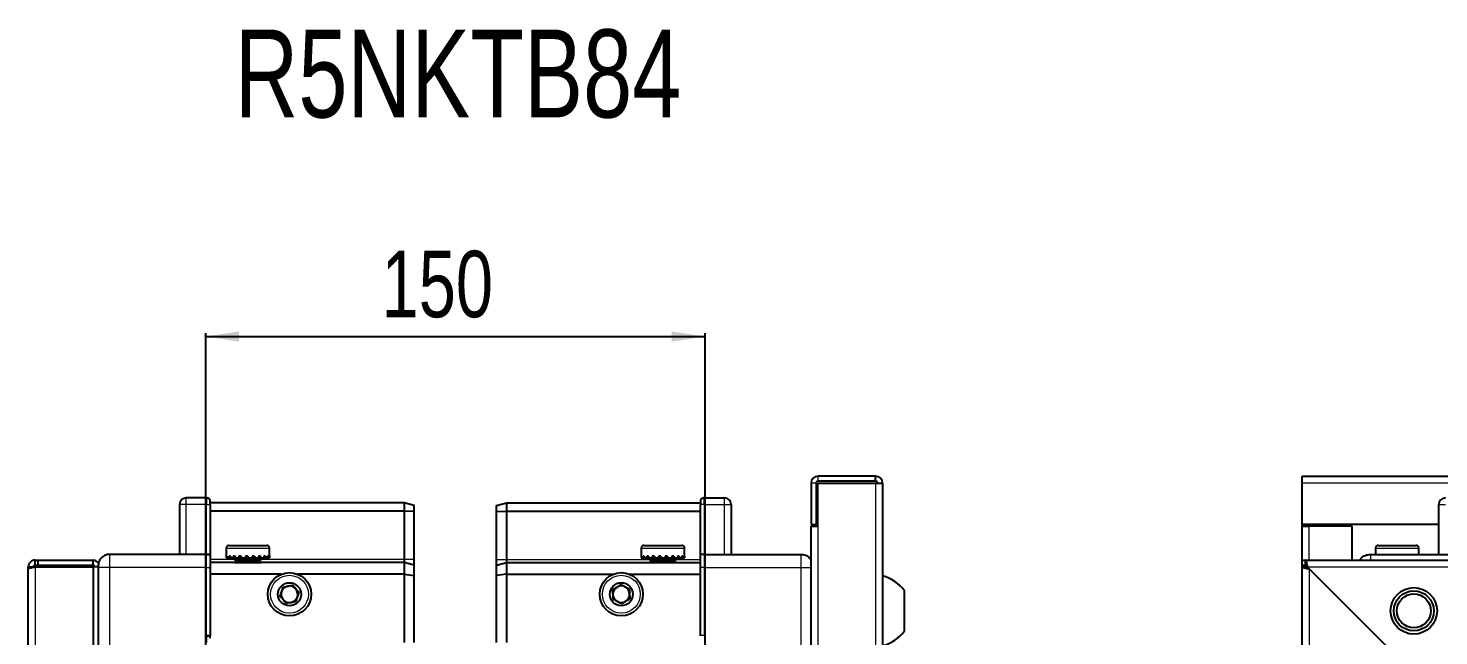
# Model space of a CAD drawing. Header units: millimetres. Extents: x 799 to 3115, y 853 to 1828.
# Drawn here: x 1856.7 to 2280.5, y 1645.4 to 1828.1 of the extents above; entities that cross this region are included whole.
import ezdxf

# ---------------------------------------------------------------- set-up
doc = ezdxf.new("R2010")
doc.units = ezdxf.units.MM
doc.layers.add('FORMAT', color=7, linetype='Continuous')
doc.styles.add('SLDTEXTSTYLE0', font='TXT', dxfattribs={"width": 0.75})
doc.dimstyles.new('SLDDIMSTYLE0', dxfattribs={"dimtxt": 20, "dimasz": 10, "dimexe": 0, "dimexo": 0.0625, "dimgap": 5, "dimtad": 2, "dimdec": 1, "dimrnd": 1e-09, "dimzin": 12, "dimdsep": 46, "dimtxsty": 'SLDTEXTSTYLE0', "dimsah": 1, "dimcen": 0.09, "dimadec": 0, "dimazin": 3, "dimtfac": 1, "dimtofl": 0, "dimtmove": 0, "dimatfit": 3, "dimfxl": 0, "dimfrac": 2, "dimtolj": 1, "dimtzin": 12, "dimarcsym": 0})

# ---------------------------------------------------------------- blocks, each defined once
blk = doc.blocks.new('_D_4')
at = {"layer": 'FORMAT'}
for p, q in [((1910.07, 1636.94), (1910.07, 1736.43)), ((1910.07, 1735.43), (2060.07, 1735.43)), ((2060.07, 1636.94), (2060.07, 1736.43))]:
    blk.add_line(p, q, dxfattribs=at)
for points in [[(1910.07, 1735.43), (1920.07, 1733.9), (1920.07, 1736.97)], [(2060.07, 1735.43), (2050.07, 1736.97), (2050.07, 1733.9)]]:
    blk.add_solid(points, dxfattribs=at)
at = {"layer": 'FORMAT', "insert": (1962.9, 1761.22), "char_height": 20, "attachment_point": 1, "style": 'SLDTEXTSTYLE0'}
blk.add_mtext('150', dxfattribs=at)

msp = doc.modelspace()

# ---------------------------------------------------------------- linework, layer by layer
at = {"color": 7, "linetype": 'Continuous', "lineweight": 25}
for p, q in [((2091.92, 1691.33), (2091.92, 1678.93)), ((2093.42, 1691.33), (2093.42, 1678.93)), ((2093.92, 1678.43), (2093.92, 1691.33)), ((2093.92, 1691.33), (2111.32, 1691.33)), ((2111.32, 1693.43), (2094.02, 1693.43)), ((2111.32, 1691.93), (2094.02, 1691.93)), ((2111.32, 1691.93), (2111.32, 1693.43)), ((2111.32, 1691.33), (2113.42, 1691.33)), ((2113.42, 1691.33), (2113.42, 1296.53)), ((2239.53, 1693.43), (3038.53, 1693.43)), ((2239.53, 1691.33), (2239.53, 1693.43)), ((2239.53, 1678.93), (2239.53, 1691.33)), ((1910.22, 1686.93), (1904.22, 1686.93)), ((1910.22, 1686.93), (1910.55, 1686.93)), ((1910.22, 1686.93), (1910.22, 1684.93)), ((1911.42, 1686.43), (1910.55, 1686.93)), ((2059.59, 1686.93), (2058.72, 1686.43)), ((2059.59, 1686.93), (2058.72, 1686.43)), ((2059.92, 1686.93), (2059.59, 1686.93)), ((2059.92, 1686.93), (2059.59, 1686.93)), ((2059.92, 1684.93), (2059.92, 1686.93)), ((2059.92, 1686.93), (2059.92, 1686.93)), ((2059.92, 1686.93), (2065.92, 1686.93)), ((1902.22, 1684.93), (1902.22, 1669.93)), ((1910.22, 1670.13), (1910.22, 1684.93)), ((1910.22, 1670.13), (1910.22, 1684.93)), ((1911.42, 1684.93), (1911.42, 1686.43)), ((1969.72, 1685.43), (1911.42, 1685.43)), ((1911.42, 1684.93), (1911.42, 1670.13)), ((1969.72, 1682.93), (1911.42, 1682.93)), ((1969.72, 1685.43), (1969.72, 1682.93)), ((1972.72, 1684.63), (1969.72, 1685.43)), ((1969.72, 1682.93), (1969.72, 1668.43)), ((1972.72, 1682.78), (1969.72, 1682.93)), ((1972.72, 1682.78), (1972.72, 1684.63)), ((1972.72, 1668.43), (1972.72, 1682.78)), ((1997.42, 1684.63), (2000.42, 1685.43)), ((1997.42, 1682.78), (1997.42, 1684.63)), ((1997.42, 1682.78), (2000.42, 1682.93)), ((1997.42, 1668.43), (1997.42, 1682.78)), ((2000.42, 1685.43), (2000.42, 1682.93)), ((2000.42, 1685.43), (2058.72, 1685.43)), ((2000.42, 1682.93), (2000.42, 1668.43)), ((2000.42, 1682.93), (2058.72, 1682.93)), ((2058.72, 1686.43), (2058.72, 1684.93)), ((2058.72, 1670.13), (2058.72, 1684.93)), ((2059.92, 1684.93), (2059.92, 1670.13)), ((2067.92, 1684.93), (2067.92, 1669.93)), ((2280.53, 1669.93), (2280.53, 1684.93)), ((2091.82, 1678.43), (2091.82, 1309.43)), ((2091.82, 1678.43), (2093.92, 1678.43)), ((2091.92, 1678.93), (2093.42, 1678.93)), ((2280.53, 1678.93), (2239.53, 1678.93)), ((2239.53, 1678.43), (2239.53, 1678.93)), ((2239.53, 1668.18), (2239.53, 1678.43)), ((2239.53, 1678.43), (2241.63, 1678.43)), ((2241.03, 1678.43), (2241.03, 1678.93)), ((2254.53, 1678.43), (2241.63, 1678.43)), ((2254.53, 1668.18), (2254.53, 1678.43)), ((1910.22, 1669.93), (1881.22, 1669.93)), ((1910.22, 1669.93), (1910.22, 1670.13)), ((1910.22, 1669.93), (1911.42, 1669.93)), ((1910.22, 1665.93), (1910.22, 1669.93)), ((1911.42, 1670.13), (1911.42, 1669.93)), ((1911.42, 1669.93), (1911.42, 1665.93)), ((1916.22, 1671.83), (1916.22, 1669.43)), ((1917.02, 1672.63), (1924.19, 1672.63)), ((1924.19, 1672.63), (1928.42, 1672.63)), ((1929.22, 1669.43), (1929.22, 1671.83)), ((2040.92, 1671.83), (2040.92, 1668.93)), ((2041.72, 1672.63), (2053.12, 1672.63)), ((2053.92, 1668.93), (2053.92, 1671.83)), ((2058.72, 1669.93), (2058.72, 1670.13)), ((2059.92, 1669.93), (2058.72, 1669.93)), ((2058.72, 1665.93), (2058.72, 1669.93)), ((2059.92, 1670.13), (2059.92, 1669.93)), ((2059.92, 1669.93), (2059.92, 1665.93)), ((2059.92, 1669.93), (2088.92, 1669.93)), ((2260.03, 1669.93), (2289.03, 1669.93)), ((2261.53, 1671.83), (2261.53, 1669.93)), ((2262.33, 1672.63), (2273.73, 1672.63)), ((2274.53, 1669.93), (2274.53, 1671.83)), ((1858.22, 1666.08), (1856.72, 1666.08)), ((1856.72, 1665.58), (1856.72, 1666.08)), ((1856.72, 1322.28), (1856.72, 1665.58)), ((1858.82, 1666.68), (1858.82, 1668.18)), ((1858.82, 1668.18), (1859.72, 1668.18)), ((1858.82, 1666.68), (1859.72, 1666.68)), ((1858.82, 1666.18), (1876.22, 1666.18)), ((1859.72, 1666.68), (1859.72, 1668.18)), ((1859.72, 1668.18), (1876.22, 1668.18)), ((1859.72, 1666.68), (1876.22, 1666.68)), ((1876.22, 1666.68), (1876.22, 1668.18)), ((1877.72, 1666.18), (1876.22, 1666.18)), ((1876.22, 1666.18), (1876.22, 1618.68)), ((1877.72, 1665.93), (1877.72, 1636.93)), ((1910.22, 1645.63), (1910.22, 1665.93)), ((1969.72, 1667.43), (1911.42, 1667.43)), ((1911.42, 1665.93), (1911.42, 1645.63)), ((1916.22, 1669.43), (1916.22, 1668.93)), ((1916.22, 1668.93), (1916.35, 1668.93)), ((1916.54, 1669.43), (1916.35, 1669.43)), ((1916.35, 1669.43), (1916.35, 1668.93)), ((1916.35, 1668.93), (1916.54, 1668.93)), ((1916.54, 1669.43), (1916.54, 1668.93)), ((1916.54, 1668.93), (1917.07, 1668.93)), ((1917.47, 1669.43), (1917.07, 1669.43)), ((1917.07, 1669.43), (1917.07, 1668.93)), ((1917.07, 1668.93), (1917.47, 1668.93)), ((1917.47, 1669.43), (1917.47, 1668.93)), ((1917.47, 1668.93), (1918.34, 1668.93)), ((1918.32, 1668.93), (1918.32, 1668.83)), ((1918.32, 1668.83), (1927.12, 1668.83)), ((1918.92, 1669.43), (1918.34, 1669.43)), ((1918.34, 1669.43), (1918.34, 1668.93)), ((1918.34, 1668.93), (1918.92, 1668.93)), ((1918.72, 1668.43), (1919.41, 1667.95)), ((1918.72, 1668.43), (1923.75, 1668.43)), ((1919.41, 1667.95), (1918.72, 1667.47)), ((1918.72, 1667.47), (1918.72, 1667.43)), ((1918.72, 1667.47), (1923.75, 1667.47)), ((1918.92, 1669.43), (1918.92, 1668.93)), ((1918.92, 1668.93), (1920.04, 1668.93)), ((1919.41, 1667.95), (1923.57, 1667.95)), ((1920.73, 1669.43), (1920.04, 1669.43)), ((1920.04, 1669.43), (1920.04, 1668.93)), ((1920.04, 1668.93), (1920.73, 1668.93)), ((1920.73, 1669.43), (1920.73, 1668.93)), ((1920.73, 1668.93), (1922, 1668.93)), ((1922.74, 1669.43), (1922, 1669.43)), ((1922, 1669.43), (1922, 1668.93)), ((1922, 1668.93), (1922.23, 1668.93)), ((1922.23, 1669.43), (1922.23, 1668.93)), ((1922.73, 1669.43), (1922.73, 1668.93)), ((1922.73, 1668.93), (1922.74, 1668.93)), ((1922.74, 1669.43), (1922.74, 1668.93)), ((1922.74, 1668.93), (1924.03, 1668.93)), ((1923.57, 1667.95), (1926.03, 1667.95)), ((1923.75, 1668.43), (1926.72, 1668.43)), ((1923.75, 1667.47), (1926.72, 1667.47)), ((1924.75, 1669.43), (1924.03, 1669.43)), ((1924.03, 1669.43), (1924.03, 1668.93)), ((1924.09, 1669.43), (1924.09, 1668.93)), ((1924.09, 1668.93), (1924.75, 1668.93)), ((1924.75, 1669.43), (1924.75, 1668.93)), ((1924.75, 1668.93), (1925.94, 1668.93)), ((1926.56, 1669.43), (1925.94, 1669.43)), ((1925.94, 1669.43), (1925.94, 1668.93)), ((1925.94, 1668.93), (1926.56, 1668.93)), ((1926.03, 1667.95), (1926.72, 1668.43)), ((1926.72, 1667.47), (1926.03, 1667.95)), ((1926.56, 1669.43), (1926.56, 1668.93)), ((1926.56, 1668.93), (1927.52, 1668.93)), ((1926.72, 1667.43), (1926.72, 1667.47)), ((1927.12, 1668.83), (1927.12, 1668.93)), ((1927.99, 1669.43), (1927.52, 1669.43)), ((1927.52, 1669.43), (1927.52, 1668.93)), ((1927.52, 1668.93), (1927.99, 1668.93)), ((1927.99, 1669.43), (1927.99, 1668.93)), ((1927.99, 1668.93), (1928.64, 1668.93)), ((1928.91, 1669.43), (1928.64, 1669.43)), ((1928.64, 1669.43), (1928.64, 1668.93)), ((1928.64, 1668.93), (1928.91, 1668.93)), ((1928.91, 1669.43), (1928.91, 1668.93)), ((1928.91, 1668.93), (1929.18, 1668.93)), ((1929.22, 1669.43), (1929.18, 1669.43)), ((1929.18, 1669.43), (1929.18, 1668.93)), ((1929.18, 1668.93), (1929.22, 1668.93)), ((1929.22, 1669.43), (1929.22, 1668.93)), ((1969.72, 1668.43), (1969.72, 1667.43)), ((1969.72, 1667.43), (1969.72, 1663.93)), ((1972.72, 1666.63), (1969.72, 1667.43)), ((1972.72, 1666.63), (1972.72, 1668.43)), ((1972.72, 1663.6), (1972.72, 1666.63)), ((1997.42, 1666.63), (1997.42, 1668.43)), ((1997.42, 1666.63), (2000.42, 1667.43)), ((1997.42, 1663.6), (1997.42, 1666.63)), ((2000.42, 1668.43), (2000.42, 1667.43)), ((2000.42, 1667.43), (2000.42, 1663.93)), ((2000.42, 1667.43), (2058.72, 1667.43)), ((2040.92, 1668.93), (2040.96, 1668.93)), ((2041.08, 1669.43), (2040.96, 1669.43)), ((2040.96, 1669.43), (2040.96, 1668.93)), ((2040.96, 1668.93), (2041.08, 1668.93)), ((2041.08, 1669.43), (2041.08, 1668.93)), ((2041.08, 1668.93), (2041.49, 1668.93)), ((2041.83, 1669.43), (2041.49, 1669.43)), ((2041.49, 1669.43), (2041.49, 1668.93)), ((2041.49, 1668.93), (2041.83, 1668.93)), ((2041.83, 1669.43), (2041.83, 1668.93)), ((2041.83, 1668.93), (2042.6, 1668.93)), ((2043.12, 1669.43), (2042.6, 1669.43)), ((2042.6, 1669.43), (2042.6, 1668.93)), ((2042.6, 1668.93), (2043.12, 1668.93)), ((2043.02, 1668.93), (2043.02, 1668.83)), ((2043.02, 1668.83), (2051.82, 1668.83)), ((2043.12, 1669.43), (2043.12, 1668.93)), ((2043.12, 1668.93), (2044.18, 1668.93)), ((2043.42, 1668.43), (2044.11, 1667.95)), ((2043.42, 1668.43), (2051.42, 1668.43)), ((2044.11, 1667.95), (2043.42, 1667.47)), ((2043.42, 1667.47), (2043.42, 1667.43)), ((2043.42, 1667.47), (2051.42, 1667.47)), ((2044.11, 1667.95), (2050.73, 1667.95)), ((2044.84, 1669.43), (2044.18, 1669.43)), ((2044.18, 1669.43), (2044.18, 1668.93)), ((2044.18, 1668.93), (2044.84, 1668.93)), ((2044.84, 1669.43), (2044.84, 1668.93)), ((2044.84, 1668.93), (2046.08, 1668.93)), ((2046.81, 1669.43), (2046.08, 1669.43)), ((2046.08, 1669.43), (2046.08, 1668.93)), ((2046.08, 1668.93), (2046.51, 1668.93)), ((2046.51, 1669.43), (2046.51, 1668.93)), ((2046.81, 1669.43), (2046.81, 1668.93)), ((2046.81, 1668.93), (2048.11, 1668.93)), ((2048.84, 1669.43), (2048.11, 1669.43)), ((2048.11, 1669.43), (2048.11, 1668.93)), ((2048.38, 1669.43), (2048.38, 1668.93)), ((2048.38, 1668.93), (2048.84, 1668.93)), ((2048.84, 1669.43), (2048.84, 1668.93)), ((2048.84, 1668.93), (2050.08, 1668.93)), ((2050.73, 1669.43), (2050.08, 1669.43)), ((2050.08, 1669.43), (2050.08, 1668.93)), ((2050.08, 1668.93), (2050.73, 1668.93)), ((2050.73, 1669.43), (2050.73, 1668.93)), ((2050.73, 1668.93), (2051.78, 1668.93)), ((2050.73, 1667.95), (2051.42, 1668.43)), ((2051.42, 1667.47), (2050.73, 1667.95)), ((2051.42, 1667.43), (2051.42, 1667.47)), ((2052.3, 1669.43), (2051.78, 1669.43)), ((2051.78, 1669.43), (2051.78, 1668.93)), ((2051.78, 1668.93), (2052.3, 1668.93)), ((2051.82, 1668.83), (2051.82, 1668.93)), ((2052.3, 1669.43), (2052.3, 1668.93)), ((2052.3, 1668.93), (2053.06, 1668.93)), ((2053.39, 1669.43), (2053.06, 1669.43)), ((2053.06, 1669.43), (2053.06, 1668.93)), ((2053.06, 1668.93), (2053.39, 1668.93)), ((2053.39, 1669.43), (2053.39, 1668.93)), ((2053.39, 1668.93), (2053.78, 1668.93)), ((2053.89, 1669.43), (2053.78, 1669.43)), ((2053.78, 1669.43), (2053.78, 1668.93)), ((2053.78, 1668.93), (2053.89, 1668.93)), ((2053.89, 1669.43), (2053.89, 1668.93)), ((2053.89, 1668.93), (2053.92, 1668.93)), ((2058.72, 1645.63), (2058.72, 1665.93)), ((2059.92, 1665.93), (2059.92, 1645.63)), ((2239.53, 1666.68), (2239.53, 1668.18)), ((2239.53, 1668.18), (2240.53, 1668.18)), ((2239.53, 1666.18), (2239.53, 1666.68)), ((2239.53, 1666.68), (2240.53, 1666.68)), ((2239.53, 1321.68), (2239.53, 1666.18)), ((2241.03, 1666.18), (2239.53, 1666.18)), ((2240.53, 1668.18), (2304.03, 1668.18)), ((2240.53, 1666.68), (2240.53, 1668.18)), ((2241.13, 1666.08), (2275.03, 1632.18)), ((2275.73, 1631.48), (2241.63, 1665.58)), ((1932.72, 1663.93), (1911.42, 1663.93)), ((1969.72, 1663.93), (1937.72, 1663.93)), ((1969.72, 1663.93), (1969.72, 1643.43)), ((1969.72, 1663.93), (1972.72, 1663.6)), ((1972.72, 1643.43), (1972.72, 1663.6)), ((2000.42, 1663.93), (1997.42, 1663.6)), ((1997.42, 1643.43), (1997.42, 1663.6)), ((2000.42, 1663.93), (2000.42, 1643.43)), ((2000.42, 1663.93), (2032.42, 1663.93)), ((2037.42, 1663.93), (2058.72, 1663.93)), ((2120.02, 1646.93), (2120.02, 1658.93)), ((1910.22, 1645.43), (1910.22, 1645.63)), ((1910.22, 1645.43), (1910.22, 1643.43)), ((1910.22, 1645.43), (1911.42, 1645.43)), ((1911.42, 1645.63), (1911.42, 1645.43)), ((1911.42, 1644.76), (1911.42, 1645.43)), ((2058.72, 1645.43), (2058.72, 1645.63)), ((2059.92, 1645.63), (2059.92, 1645.43))]:
    msp.add_line(p, q, dxfattribs=at)
at = {"color": 8, "linetype": 'Continuous', "lineweight": 18}
for p, q in [((2093.42, 1691.33), (2091.92, 1691.33)), ((2094.02, 1691.93), (2094.02, 1693.43)), ((2111.32, 1691.33), (2111.32, 1296.53)), ((3038.53, 1691.33), (2239.53, 1691.33)), ((1904.22, 1684.93), (1904.22, 1686.93)), ((2065.92, 1684.93), (2065.92, 1686.93)), ((1904.22, 1684.93), (1902.22, 1684.93)), ((1904.22, 1669.93), (1904.22, 1684.93)), ((1910.22, 1684.93), (1904.22, 1684.93)), ((1910.22, 1684.93), (1911.42, 1684.93)), ((2059.92, 1684.93), (2058.72, 1684.93)), ((2059.92, 1684.93), (2065.92, 1684.93)), ((2065.92, 1669.93), (2065.92, 1684.93)), ((2065.92, 1684.93), (2067.92, 1684.93)), ((2280.53, 1684.93), (2282.53, 1684.93)), ((2093.92, 1678.43), (2093.92, 1309.43)), ((2241.63, 1678.43), (2241.63, 1678.93)), ((2241.63, 1668.18), (2241.63, 1678.43)), ((1910.22, 1670.13), (1911.42, 1670.13)), ((1916.22, 1671.83), (1924.39, 1671.83)), ((1924.39, 1671.83), (1929.22, 1671.83)), ((2040.92, 1671.83), (2053.92, 1671.83)), ((2058.72, 1670.13), (2059.92, 1670.13)), ((2261.53, 1671.83), (2274.53, 1671.83)), ((1858.82, 1666.18), (1858.82, 1321.68)), ((1881.22, 1636.93), (1881.22, 1665.93)), ((1910.22, 1665.93), (1881.22, 1665.93)), ((1910.22, 1665.93), (1911.42, 1665.93)), ((1918.72, 1668.43), (1911.42, 1668.43)), ((1969.72, 1668.43), (1926.72, 1668.43)), ((1972.72, 1668.43), (1969.72, 1668.43)), ((1997.42, 1668.43), (2000.42, 1668.43)), ((2000.42, 1668.43), (2043.42, 1668.43)), ((2051.42, 1668.43), (2058.72, 1668.43)), ((2059.92, 1665.93), (2058.72, 1665.93)), ((2059.92, 1665.93), (2088.92, 1665.93)), ((2088.92, 1636.93), (2088.92, 1665.93)), ((2304.03, 1666.08), (2241.13, 1666.08)), ((2241.63, 1665.58), (2241.63, 1322.28)), ((1910.22, 1645.63), (1911.42, 1645.63)), ((2058.72, 1645.63), (2059.92, 1645.63))]:
    msp.add_line(p, q, dxfattribs=at)
at = {"color": 7, "linetype": 'Continuous', "lineweight": 25}
for centre, radius in [((1935.22, 1657.93), 6.5), ((1935.22, 1657.93), 3.46), ((2034.92, 1657.93), 6.5), ((2034.92, 1657.93), 3.46), ((2273.03, 1652.93), 7), ((2273.03, 1652.93), 6.02), ((2273.03, 1652.93), 5.1)]:
    msp.add_circle(centre, radius, dxfattribs=at)
at = {"color": 8, "linetype": 'Continuous', "lineweight": 18}
for centre in [(1935.22, 1657.93), (2034.92, 1657.93)]:
    msp.add_circle(centre, 5.7, dxfattribs=at)
at = {"color": 7, "linetype": 'Continuous', "lineweight": 25}
for centre, radius, start, end in [((2094.02, 1691.33), 2.1, 90, 180), ((2094.02, 1691.33), 0.6, 90, 180), ((2111.32, 1691.33), 2.1, 0, 90), ((2111.32, 1691.33), 0.6, 0, 90), ((1904.22, 1684.93), 2, 90, 180), ((2065.92, 1684.93), 2, 0, 90), ((2282.53, 1684.93), 2, 90, 180), ((1917.02, 1671.83), 0.8, 90, 180), ((1928.42, 1671.83), 0.8, 0, 90), ((2041.72, 1671.83), 0.8, 90, 180), ((2053.12, 1671.83), 0.8, 0, 90), ((2262.33, 1671.83), 0.8, 90, 180), ((2273.73, 1671.83), 0.8, 0, 90), ((2280.33, 1670.13), 0.2, 270, 0), ((1858.72, 1665.68), 0.5, 90, 117.529), ((1876.12, 1666.08), 0.6, 9.5941, 90), ((1876.12, 1666.08), 2.1, 32.2369, 87.2706), ((1918.32, 1668.43), 0.4, 0, 90), ((1927.12, 1668.43), 0.4, 90, 180), ((2043.02, 1668.43), 0.4, 0, 90), ((2051.82, 1668.43), 0.4, 90, 180), ((2110.4, 1651.91), 11.91, 36.1266, 75.2996), ((1935.22, 1657.93), 2.5, 161.0066, 221.0066), ((1935.22, 1657.93), 2.5, 101.0066, 161.0066), ((1935.22, 1657.93), 2.5, 41.0066, 101.0066), ((1935.22, 1657.93), 2.5, 281.0066, 341.0066), ((1935.22, 1657.93), 2.5, 341.0066, 41.0066), ((2034.92, 1657.93), 2.5, 120.741, 180.741), ((2034.92, 1657.93), 2.5, 180.741, 240.741), ((2034.92, 1657.93), 2.5, 60.741, 120.741), ((2034.92, 1657.93), 2.5, 0.741, 60.741), ((2034.92, 1657.93), 2.5, 300.741, 0.741), ((1935.22, 1657.93), 2.5, 221.0066, 281.0066), ((2034.92, 1657.93), 2.5, 240.741, 300.741), ((2110.4, 1653.96), 11.91, 284.7004, 323.8734)]:
    msp.add_arc(centre, radius, start, end, dxfattribs=at)
for points, knots in [([(1881.22, 1669.93), (1880.78, 1669.89), (1880.1, 1669.82), (1879.29, 1669.38), (1878.73, 1668.93), (1878.27, 1668.37), (1877.84, 1667.55), (1877.77, 1666.87), (1877.72, 1666.43)], [0, 0, 0, 0, 0.239457, 0.368361, 0.5, 0.631639, 0.760543, 1, 1, 1, 1]), ([(2088.92, 1669.93), (2089.36, 1669.89), (2090.04, 1669.82), (2090.85, 1669.38), (2091.41, 1668.94), (2091.68, 1668.57), (2091.82, 1668.39)], [0, 0, 0, 0, 0.384298, 0.591173, 0.802437, 1, 1, 1, 1]), ([(2256.82, 1668.18), (2256.93, 1668.38), (2257.32, 1669.03), (2258.48, 1669.74), (2259.51, 1669.87), (2260.03, 1669.93)], [0, 0, 0, 0, 0.18225, 0.591125, 1, 1, 1, 1]), ([(1858.82, 1668.18), (1858.57, 1668.16), (1858.07, 1668.11), (1857.43, 1667.71), (1856.97, 1667.15), (1856.75, 1666.57), (1856.73, 1666.21), (1856.72, 1666.08)], [0, 0, 0, 0, 0.2302553, 0.4485219, 0.6667858, 0.8850496, 1, 1, 1, 1]), ([(1856.72, 1665.58), (1856.75, 1665.63), (1856.8, 1665.72), (1857.19, 1665.85), (1857.75, 1665.98), (1858.33, 1666.09), (1858.69, 1666.16), (1858.82, 1666.18)], [0, 0, 0, 0, 0.230255, 0.448522, 0.666786, 0.88505, 1, 1, 1, 1]), ([(1877.72, 1666.43), (1877.72, 1666.43), (1877.72, 1666.41), (1877.72, 1666.3), (1877.72, 1666.13), (1877.72, 1666), (1877.72, 1665.93)], [0, 0, 0, 0, 0.249394, 0.500333, 0.750167, 1, 1, 1, 1]), ([(2239.53, 1666.18), (2239.56, 1666.14), (2239.61, 1666.05), (2240, 1665.91), (2240.56, 1665.78), (2241.14, 1665.67), (2241.5, 1665.61), (2241.63, 1665.58)], [0, 0, 0, 0, 0.2302553, 0.4485219, 0.6667858, 0.8850496, 1, 1, 1, 1]), ([(2241.13, 1666.08), (2241.08, 1666.34), (2240.99, 1666.83), (2240.86, 1667.47), (2240.73, 1667.94), (2240.62, 1668.16), (2240.55, 1668.18), (2240.53, 1668.18)], [0, 0, 0, 0, 0.230255, 0.448522, 0.666786, 0.88505, 1, 1, 1, 1]), ([(1932.39, 1657.38), (1932.55, 1657.87), (1932.87, 1658.78), (1933.18, 1659.69), (1933.33, 1660.11)], [0, 0, 0, 0, 0.5346859, 1, 1, 1, 1]), ([(1934.28, 1655.2), (1934.05, 1655.46), (1933.51, 1656.09), (1932.86, 1656.84), (1932.47, 1657.29), (1932.39, 1657.38)], [0, 0, 0, 0, 0.362901, 0.866875, 1, 1, 1, 1]), ([(1933.33, 1660.11), (1933.83, 1660.21), (1934.78, 1660.4), (1935.72, 1660.58), (1936.16, 1660.66)], [0, 0, 0, 0, 0.534686, 1, 1, 1, 1]), ([(1936.16, 1660.66), (1936.24, 1660.57), (1936.63, 1660.12), (1937.29, 1659.37), (1937.83, 1658.75), (1938.05, 1658.49)], [0, 0, 0, 0, 0.1331247, 0.6370994, 1, 1, 1, 1]), ([(1938.05, 1658.49), (1937.89, 1658), (1937.57, 1657.09), (1937.26, 1656.18), (1937.11, 1655.76)], [0, 0, 0, 0, 0.534686, 1, 1, 1, 1]), ([(2032.4, 1659.34), (2032.84, 1659.61), (2033.67, 1660.1), (2034.5, 1660.59), (2034.88, 1660.82)], [0, 0, 0, 0, 0.534686, 1, 1, 1, 1]), ([(2032.44, 1656.46), (2032.44, 1656.58), (2032.43, 1657.18), (2032.42, 1658.18), (2032.41, 1659), (2032.4, 1659.34)], [0, 0, 0, 0, 0.133125, 0.637099, 1, 1, 1, 1]), ([(2034.88, 1660.82), (2035.33, 1660.57), (2036.17, 1660.1), (2037.01, 1659.63), (2037.4, 1659.41)], [0, 0, 0, 0, 0.5346859, 1, 1, 1, 1]), ([(2037.4, 1659.41), (2037.4, 1659.06), (2037.42, 1658.24), (2037.43, 1657.25), (2037.44, 1656.65), (2037.44, 1656.52)], [0, 0, 0, 0, 0.362901, 0.866875, 1, 1, 1, 1]), ([(1937.11, 1655.76), (1936.61, 1655.66), (1935.66, 1655.47), (1934.72, 1655.29), (1934.28, 1655.2)], [0, 0, 0, 0, 0.5346859, 1, 1, 1, 1]), ([(2034.96, 1655.05), (2034.51, 1655.3), (2033.67, 1655.77), (2032.83, 1656.24), (2032.44, 1656.46)], [0, 0, 0, 0, 0.534686, 1, 1, 1, 1]), ([(2037.44, 1656.52), (2036.99, 1656.26), (2036.17, 1655.77), (2035.34, 1655.28), (2034.96, 1655.05)], [0, 0, 0, 0, 0.534686, 1, 1, 1, 1])]:
    msp.add_open_spline(points, degree=3, knots=knots, dxfattribs=at)
at = {"color": 8, "linetype": 'Continuous', "lineweight": 18}
for points in [[(1881.22, 1665.93), (1881.22, 1666.46), (1881.22, 1667.51), (1881.22, 1668.83), (1881.22, 1669.75), (1881.22, 1669.87), (1881.22, 1669.93)], [(2088.92, 1665.93), (2088.92, 1666.46), (2088.92, 1667.51), (2088.92, 1668.83), (2088.92, 1669.75), (2088.92, 1669.87), (2088.92, 1669.93)]]:
    msp.add_open_spline(points, degree=3, dxfattribs=at)
for points, knots in [([(2260.03, 1669.93), (2260.03, 1669.89), (2260.03, 1669.81), (2260.03, 1669.38), (2260.03, 1668.92), (2260.03, 1668.51), (2260.03, 1668.24), (2260.03, 1668.18)], [0, 0, 0, 0, 0.3597529, 0.5534142, 0.7511852, 0.9489563, 1, 1, 1, 1]), ([(1881.22, 1665.93), (1880.78, 1665.93), (1880.1, 1665.93), (1879.29, 1665.93), (1878.73, 1665.93), (1878.27, 1665.93), (1877.84, 1665.93), (1877.77, 1665.93), (1877.72, 1665.93)], [0, 0, 0, 0, 0.239457, 0.368361, 0.5, 0.631639, 0.760543, 1, 1, 1, 1]), ([(2088.92, 1665.93), (2089.36, 1665.93), (2090.04, 1665.93), (2090.85, 1665.93), (2091.41, 1665.93), (2091.68, 1665.93), (2091.82, 1665.93)], [0, 0, 0, 0, 0.384298, 0.591173, 0.802437, 1, 1, 1, 1])]:
    msp.add_open_spline(points, degree=3, knots=knots, dxfattribs=at)
at = {"color": 7, "linetype": 'Continuous', "lineweight": 25}
for points in [[(1858.82, 1666.68), (1858.74, 1666.67), (1858.58, 1666.66), (1858.39, 1666.52), (1858.25, 1666.32), (1858.23, 1666.16), (1858.22, 1666.08)], [(2241.13, 1666.08), (2241.08, 1666.16), (2240.98, 1666.32), (2240.83, 1666.52), (2240.68, 1666.66), (2240.58, 1666.67), (2240.53, 1666.68)], [(2241.03, 1666.18), (2241.04, 1666.13), (2241.06, 1666.03), (2241.2, 1665.88), (2241.39, 1665.73), (2241.55, 1665.63), (2241.63, 1665.58)]]:
    msp.add_open_spline(points, degree=3, dxfattribs=at)

# ---------------------------------------------------------------- texts
at = {"layer": 'FORMAT', "insert": (1918.73, 1827.75), "char_height": 26.458, "attachment_point": 1, "style": 'SLDTEXTSTYLE0'}
msp.add_mtext('R5NKTB84', dxfattribs=at)

# ---------------------------------------------------------------- dimensions: what is measured, and where the dimension line sits
at = {"layer": 'FORMAT'}
dim = msp.add_linear_dim(base=(2060.07, 1735.43), p1=(1910.07, 1636.93), p2=(2060.07, 1636.93), angle=0, dimstyle='SLDDIMSTYLE0', dxfattribs=at)
dim.commit()
dim.dimension.update_dxf_attribs({"geometry": '_D_4', "text_midpoint": (1985.07, 1735.43), "dimtype": 160})

doc.saveas('drawing.dxf')
